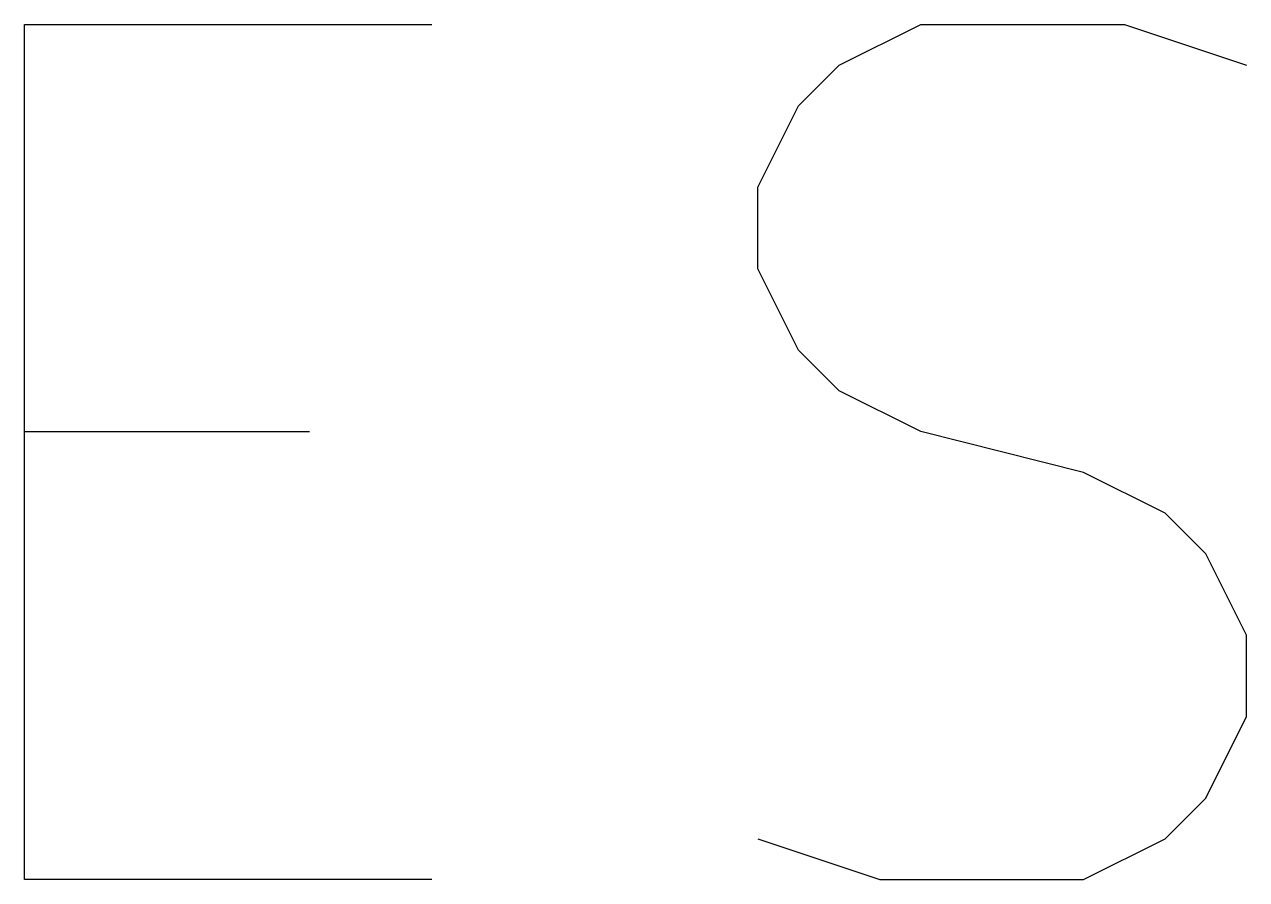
# Model space of a CAD drawing. Extents: x 0.4 to 16.1, y -11.3 to -0.4.
# Drawn here: x 5.5551 to 5.6979, y -6.4247 to -6.3247 of the extents above; entities that cross this region are included whole.
import ezdxf

# ---------------------------------------------------------------- set-up
doc = ezdxf.new("R2010")
doc.units = 0
doc.header["$MEASUREMENT"] = 0
doc.layers.add('BLUE3', color=171, linetype='CONTINUOUS')

msp = doc.modelspace()

# ---------------------------------------------------------------- linework, layer by layer
at = {"layer": 'BLUE3', "linetype": 'CONTINUOUS'}
for p, q in [((5.55506, -6.42474), (5.55506, -6.32474)), ((5.55506, -6.32474), (5.60268, -6.32474)), ((5.6503, -6.3295), (5.65982, -6.32474)), ((5.65982, -6.32474), (5.68363, -6.32474)), ((5.68363, -6.32474), (5.69791, -6.3295)), ((5.64554, -6.33426), (5.6503, -6.3295)), ((5.64077, -6.34378), (5.64554, -6.33426)), ((5.64077, -6.35331), (5.64077, -6.34378)), ((5.64554, -6.36283), (5.64077, -6.35331)), ((5.6503, -6.36759), (5.64554, -6.36283)), ((5.65982, -6.37235), (5.6503, -6.36759)), ((5.55506, -6.37235), (5.58839, -6.37235)), ((5.67887, -6.37712), (5.65982, -6.37235)), ((5.68839, -6.38188), (5.67887, -6.37712)), ((5.69315, -6.38664), (5.68839, -6.38188)), ((5.69791, -6.39617), (5.69315, -6.38664)), ((5.69791, -6.40569), (5.69791, -6.39617)), ((5.69315, -6.41521), (5.69791, -6.40569)), ((5.68839, -6.41997), (5.69315, -6.41521)), ((5.64077, -6.41997), (5.65506, -6.42474)), ((5.67887, -6.42474), (5.68839, -6.41997)), ((5.60268, -6.42474), (5.55506, -6.42474)), ((5.65506, -6.42474), (5.67887, -6.42474))]:
    msp.add_line(p, q, dxfattribs=at)

doc.saveas('drawing.dxf')
